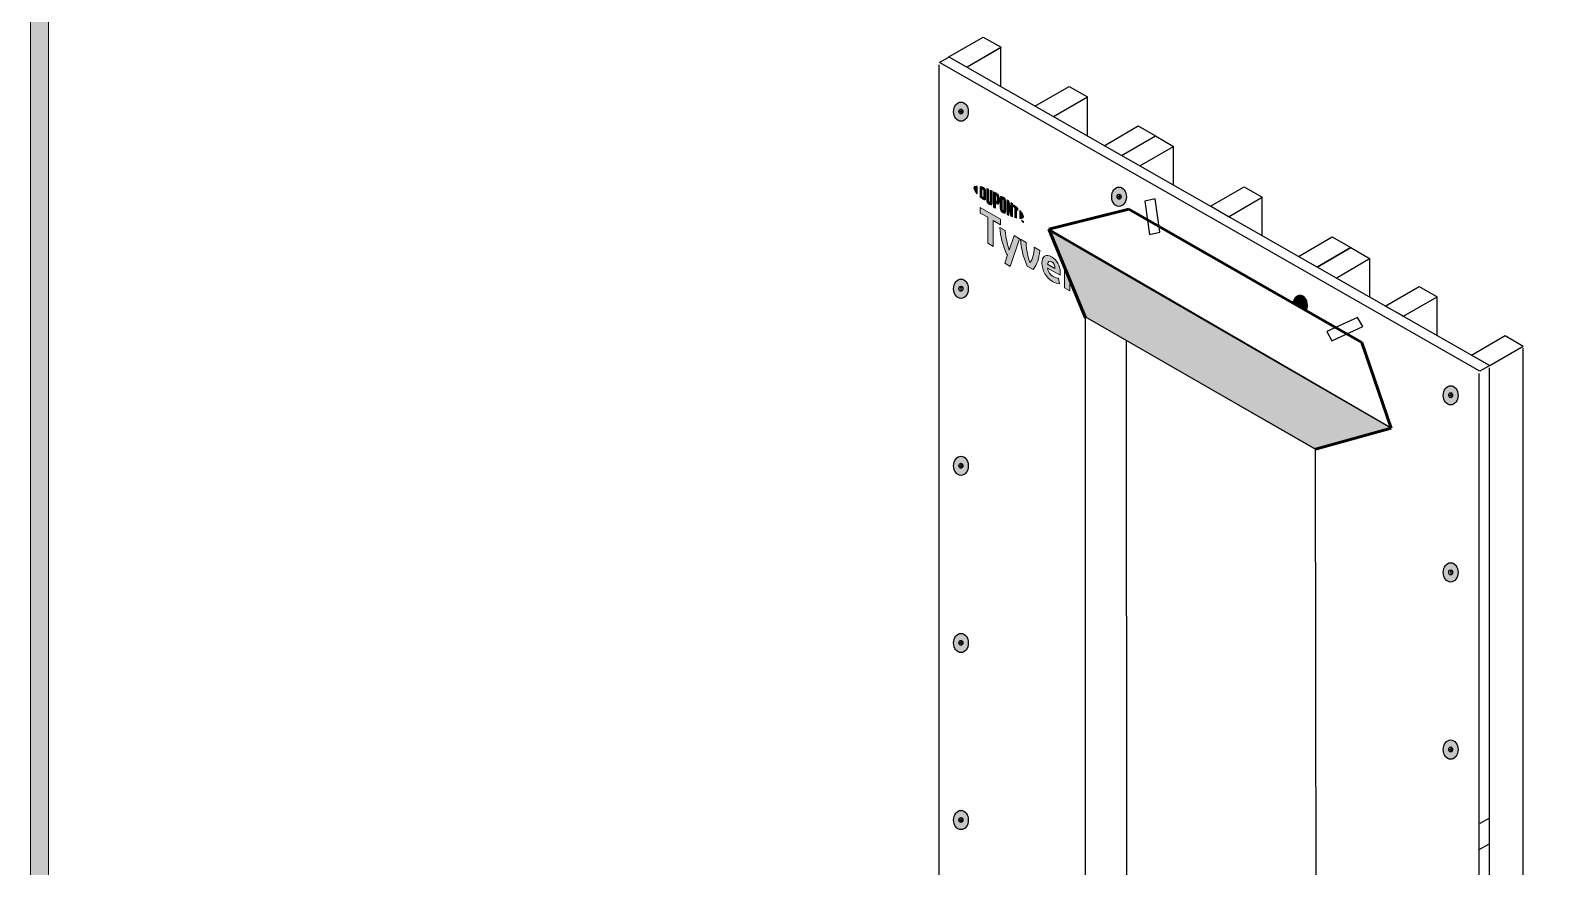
# Model space of a CAD drawing. Header units: inches. Extents: x -20.8 to 74.7, y -53.7 to 19.1.
# Drawn here: x -20.67 to -10.15, y 7.56 to 13.34 of the extents above; entities that cross this region are included whole.
import ezdxf

# ---------------------------------------------------------------- set-up
doc = ezdxf.new("R2010")
doc.units = ezdxf.units.IN
doc.header["$MEASUREMENT"] = 0
for name, color, linetype, lineweight in [('.ATI-HATCH', 7, 'Continuous', 0), ('G-ANNO-TTLB', 7, 'Continuous', 0), ('LOGOS', 7, 'Continuous', 0), ('TYVEK', 7, 'Continuous', 0)]:
    doc.layers.add(name, color=color, linetype=linetype, lineweight=lineweight)

# ---------------------------------------------------------------- blocks, each defined once
blk = doc.blocks.new('Block_338')
at = {"layer": 'TYVEK', "true_color": 0x003b71, "transparency": 33554687}
h = blk.add_hatch(color=156, dxfattribs=at)
h.dxf.hatch_style = 2
edge = h.paths.add_edge_path()
edge.add_spline(control_points=[(-11.84, 11.439), (-11.84, 11.425), (-11.843, 11.412), (-11.849, 11.401), (-11.849, 11.401), (-11.888, 11.423), (-11.888, 11.423), (-11.888, 11.423), (-11.891, 11.425), (-11.891, 11.425), (-11.891, 11.425), (-11.903, 11.432), (-11.903, 11.432), (-11.903, 11.432), (-11.941, 11.453), (-11.941, 11.453), (-11.936, 11.483), (-11.915, 11.506), (-11.891, 11.506), (-11.863, 11.506), (-11.84, 11.476), (-11.84, 11.439)], knot_values=[0, 0, 0, 0, 1, 1, 1, 2, 2, 2, 3, 3, 3, 4, 4, 4, 5, 5, 5, 6, 6, 6, 7, 7, 7, 7], degree=3, periodic=0)
at = {"layer": 'TYVEK', "color": 252, "lineweight": 25, "true_color": 0x838484}
blk.add_line((-11.904, 11.44), (-11.877, 11.44), dxfattribs=at)
blk.add_lwpolyline([(-11.891, 11.457), (-11.891, 11.44), (-11.891, 11.425)], dxfattribs=at)
at = {"layer": 'TYVEK', "color": 18, "lineweight": 25, "true_color": 0x000000}
blk.add_open_spline([(-11.84, 11.439), (-11.84, 11.425), (-11.843, 11.412), (-11.849, 11.401), (-11.849, 11.401), (-11.888, 11.423), (-11.888, 11.423), (-11.888, 11.423), (-11.891, 11.425), (-11.891, 11.425), (-11.891, 11.425), (-11.903, 11.432), (-11.903, 11.432), (-11.903, 11.432), (-11.941, 11.453), (-11.941, 11.453), (-11.936, 11.483), (-11.915, 11.506), (-11.891, 11.506), (-11.863, 11.506), (-11.84, 11.476), (-11.84, 11.439)], degree=3, knots=[0, 0, 0, 0, 1, 1, 1, 2, 2, 2, 3, 3, 3, 4, 4, 4, 5, 5, 5, 6, 6, 6, 7, 7, 7, 7], dxfattribs=at)
at = {"layer": 'TYVEK', "color": 252, "lineweight": 25, "true_color": 0x838484}
blk.add_open_spline([(-11.877, 11.44), (-11.877, 11.432), (-11.882, 11.425), (-11.888, 11.423), (-11.888, 11.423), (-11.891, 11.425), (-11.891, 11.425), (-11.891, 11.425), (-11.903, 11.432), (-11.903, 11.432), (-11.904, 11.434), (-11.904, 11.437), (-11.904, 11.44), (-11.904, 11.449), (-11.898, 11.457), (-11.891, 11.457), (-11.883, 11.457), (-11.877, 11.449), (-11.877, 11.44)], degree=3, knots=[0, 0, 0, 0, 1, 1, 1, 2, 2, 2, 3, 3, 3, 4, 4, 4, 5, 5, 5, 6, 6, 6, 6], dxfattribs=at)
blk = doc.blocks.new('Block_339')
at = {"layer": 'TYVEK', "true_color": 0x003b71, "transparency": 33554687}
h = blk.add_hatch(color=156, dxfattribs=at)
h.dxf.hatch_style = 2
edge = h.paths.add_edge_path()
edge.add_ellipse((-13.142, 12.188), major_axis=(0, 0.0664), ratio=0.766948, start_angle=0, end_angle=360)
at = {"layer": 'TYVEK', "color": 252, "lineweight": 25, "true_color": 0x838484}
for p, q in [((-13.142, 12.206), (-13.142, 12.171)), ((-13.156, 12.188), (-13.129, 12.188))]:
    blk.add_line(p, q, dxfattribs=at)
at = {"layer": 'TYVEK', "color": 18, "lineweight": 25, "true_color": 0x000000}
blk.add_ellipse((-13.142, 12.188), major_axis=(0, 0.0664), ratio=0.766948, dxfattribs=at)
at = {"layer": 'TYVEK', "color": 252, "lineweight": 25, "true_color": 0x838484}
blk.add_ellipse((-13.142, 12.188), major_axis=(0, 0.0171), ratio=0.788846, dxfattribs=at)
blk = doc.blocks.new('Block_340')
at = {"layer": 'TYVEK', "color": 18, "lineweight": 25, "true_color": 0x000000}
blk.add_lwpolyline([(-14.206, 12.8)], dxfattribs=at)
blk = doc.blocks.new('Block_337')
at = {"layer": 'TYVEK', "color": 18, "lineweight": 25, "true_color": 0x000000}
blk.add_lwpolyline([(-10.899, 9.489)], dxfattribs=at)
at = {"layer": 'TYVEK'}
for name in ['Block_340', 'Block_339', 'Block_338']:
    blk.add_blockref(name, (0, 0), dxfattribs=at)
blk = doc.blocks.new('Block_342')
at = {"layer": 'TYVEK', "true_color": 0x003b71, "transparency": 33554687}
h = blk.add_hatch(color=156, dxfattribs=at)
h.dxf.hatch_style = 2
edge = h.paths.add_edge_path()
edge.add_ellipse((-10.85, 10.815), major_axis=(0, 0.0664), ratio=0.766948, start_angle=0, end_angle=360)
at = {"layer": 'TYVEK', "color": 252, "lineweight": 25, "true_color": 0x838484}
for p, q in [((-10.864, 10.816), (-10.837, 10.816)), ((-10.85, 10.833), (-10.85, 10.798))]:
    blk.add_line(p, q, dxfattribs=at)
at = {"layer": 'TYVEK', "color": 18, "lineweight": 25, "true_color": 0x000000}
blk.add_ellipse((-10.85, 10.815), major_axis=(0, 0.0664), ratio=0.766948, dxfattribs=at)
at = {"layer": 'TYVEK', "color": 252, "lineweight": 25, "true_color": 0x838484}
blk.add_ellipse((-10.85, 10.816), major_axis=(0, 0.0171), ratio=0.788846, dxfattribs=at)
blk = doc.blocks.new('Block_343')
at = {"layer": 'TYVEK', "true_color": 0x003b71, "transparency": 33554687}
h = blk.add_hatch(color=156, dxfattribs=at)
h.dxf.hatch_style = 2
edge = h.paths.add_edge_path()
edge.add_ellipse((-10.85, 4.693), major_axis=(0, 0.0664), ratio=0.766948, start_angle=0, end_angle=360)
at = {"layer": 'TYVEK', "color": 252, "lineweight": 25, "true_color": 0x838484}
for p, q in [((-10.864, 4.694), (-10.837, 4.694)), ((-10.85, 4.711), (-10.85, 4.677))]:
    blk.add_line(p, q, dxfattribs=at)
at = {"layer": 'TYVEK', "color": 18, "lineweight": 25, "true_color": 0x000000}
blk.add_ellipse((-10.85, 4.693), major_axis=(0, 0.0664), ratio=0.766948, dxfattribs=at)
at = {"layer": 'TYVEK', "color": 252, "lineweight": 25, "true_color": 0x838484}
blk.add_ellipse((-10.85, 4.694), major_axis=(0, 0.0171), ratio=0.788846, dxfattribs=at)
blk = doc.blocks.new('Block_344')
at = {"layer": 'TYVEK', "true_color": 0x003b71, "transparency": 33554687}
h = blk.add_hatch(color=156, dxfattribs=at)
h.dxf.hatch_style = 2
edge = h.paths.add_edge_path()
edge.add_ellipse((-10.85, 8.366), major_axis=(0, 0.0664), ratio=0.766948, start_angle=0, end_angle=360)
at = {"layer": 'TYVEK', "color": 252, "lineweight": 25, "true_color": 0x838484}
for p, q in [((-10.864, 8.367), (-10.837, 8.367)), ((-10.85, 8.384), (-10.85, 8.35))]:
    blk.add_line(p, q, dxfattribs=at)
at = {"layer": 'TYVEK', "color": 18, "lineweight": 25, "true_color": 0x000000}
blk.add_ellipse((-10.85, 8.366), major_axis=(0, 0.0664), ratio=0.766948, dxfattribs=at)
at = {"layer": 'TYVEK', "color": 252, "lineweight": 25, "true_color": 0x838484}
blk.add_ellipse((-10.85, 8.367), major_axis=(0, 0.0171), ratio=0.788846, dxfattribs=at)
blk = doc.blocks.new('Block_345')
at = {"layer": 'TYVEK', "true_color": 0x003b71, "transparency": 33554687}
h = blk.add_hatch(color=156, dxfattribs=at)
h.dxf.hatch_style = 2
edge = h.paths.add_edge_path()
edge.add_ellipse((-10.85, 9.591), major_axis=(0, 0.0664), ratio=0.766948, start_angle=0, end_angle=360)
at = {"layer": 'TYVEK', "color": 252, "lineweight": 25, "true_color": 0x838484}
for p, q in [((-10.864, 9.605), (-10.837, 9.605)), ((-10.85, 9.608), (-10.85, 9.574))]:
    blk.add_line(p, q, dxfattribs=at)
at = {"layer": 'TYVEK', "color": 18, "lineweight": 25, "true_color": 0x000000}
blk.add_ellipse((-10.85, 9.591), major_axis=(0, 0.0664), ratio=0.766948, dxfattribs=at)
at = {"layer": 'TYVEK', "color": 252, "lineweight": 25, "true_color": 0x838484}
blk.add_ellipse((-10.85, 9.591), major_axis=(0, 0.0171), ratio=0.788846, dxfattribs=at)
blk = doc.blocks.new('Block_346')
at = {"layer": 'TYVEK', "true_color": 0x003b71, "transparency": 33554687}
h = blk.add_hatch(color=156, dxfattribs=at)
h.dxf.hatch_style = 2
edge = h.paths.add_edge_path()
edge.add_ellipse((-10.85, 7.142), major_axis=(0, 0.0664), ratio=0.766948, start_angle=0, end_angle=360)
at = {"layer": 'TYVEK', "color": 252, "lineweight": 25, "true_color": 0x838484}
for p, q in [((-10.85, 7.16), (-10.85, 7.125)), ((-10.864, 7.143), (-10.837, 7.143))]:
    blk.add_line(p, q, dxfattribs=at)
at = {"layer": 'TYVEK', "color": 18, "lineweight": 25, "true_color": 0x000000}
blk.add_ellipse((-10.85, 7.142), major_axis=(0, 0.0664), ratio=0.766948, dxfattribs=at)
at = {"layer": 'TYVEK', "color": 252, "lineweight": 25, "true_color": 0x838484}
blk.add_ellipse((-10.85, 7.143), major_axis=(0, 0.0171), ratio=0.788846, dxfattribs=at)
blk = doc.blocks.new('Block_347')
at = {"layer": 'TYVEK', "true_color": 0x003b71, "transparency": 33554687}
h = blk.add_hatch(color=156, dxfattribs=at)
h.dxf.hatch_style = 2
edge = h.paths.add_edge_path()
edge.add_ellipse((-10.85, 5.918), major_axis=(0, 0.0664), ratio=0.766948, start_angle=0, end_angle=360)
at = {"layer": 'TYVEK', "color": 252, "lineweight": 25, "true_color": 0x838484}
for p, q in [((-10.864, 5.918), (-10.837, 5.918)), ((-10.85, 5.935), (-10.85, 5.901))]:
    blk.add_line(p, q, dxfattribs=at)
at = {"layer": 'TYVEK', "color": 18, "lineweight": 25, "true_color": 0x000000}
blk.add_ellipse((-10.85, 5.918), major_axis=(0, 0.0664), ratio=0.766948, dxfattribs=at)
at = {"layer": 'TYVEK', "color": 252, "lineweight": 25, "true_color": 0x838484}
blk.add_ellipse((-10.85, 5.918), major_axis=(0, 0.0171), ratio=0.788846, dxfattribs=at)
blk = doc.blocks.new('Block_341')
at = {"layer": 'TYVEK'}
for name in ['Block_342', 'Block_345', 'Block_344', 'Block_346', 'Block_347', 'Block_343']:
    blk.add_blockref(name, (0, 0), dxfattribs=at)
blk = doc.blocks.new('Block_349')
at = {"layer": 'TYVEK', "true_color": 0x003b71, "transparency": 33554687}
h = blk.add_hatch(color=156, dxfattribs=at)
h.dxf.hatch_style = 2
edge = h.paths.add_edge_path()
edge.add_ellipse((-14.235, 12.776), major_axis=(0, 0.0664), ratio=0.766948, start_angle=0, end_angle=360)
at = {"layer": 'TYVEK', "color": 252, "lineweight": 25, "true_color": 0x838484}
for p, q in [((-14.249, 12.777), (-14.222, 12.777)), ((-14.235, 12.794), (-14.235, 12.76))]:
    blk.add_line(p, q, dxfattribs=at)
at = {"layer": 'TYVEK', "color": 18, "lineweight": 25, "true_color": 0x000000}
blk.add_ellipse((-14.235, 12.776), major_axis=(0, 0.0664), ratio=0.766948, dxfattribs=at)
at = {"layer": 'TYVEK', "color": 252, "lineweight": 25, "true_color": 0x838484}
blk.add_ellipse((-14.235, 12.777), major_axis=(0, 0.0171), ratio=0.788846, dxfattribs=at)
blk = doc.blocks.new('Block_350')
at = {"layer": 'TYVEK', "true_color": 0x003b71, "transparency": 33554687}
h = blk.add_hatch(color=156, dxfattribs=at)
h.dxf.hatch_style = 2
edge = h.paths.add_edge_path()
edge.add_ellipse((-14.235, 6.655), major_axis=(0, 0.0664), ratio=0.766948, start_angle=0, end_angle=360)
at = {"layer": 'TYVEK', "color": 252, "lineweight": 25, "true_color": 0x838484}
for p, q in [((-14.249, 6.655), (-14.222, 6.655)), ((-14.235, 6.672), (-14.235, 6.638))]:
    blk.add_line(p, q, dxfattribs=at)
at = {"layer": 'TYVEK', "color": 18, "lineweight": 25, "true_color": 0x000000}
blk.add_ellipse((-14.235, 6.655), major_axis=(0, 0.0664), ratio=0.766948, dxfattribs=at)
at = {"layer": 'TYVEK', "color": 252, "lineweight": 25, "true_color": 0x838484}
blk.add_ellipse((-14.235, 6.655), major_axis=(0, 0.0171), ratio=0.788846, dxfattribs=at)
blk = doc.blocks.new('Block_351')
at = {"layer": 'TYVEK', "true_color": 0x003b71, "transparency": 33554687}
h = blk.add_hatch(color=156, dxfattribs=at)
h.dxf.hatch_style = 2
edge = h.paths.add_edge_path()
edge.add_ellipse((-14.235, 10.328), major_axis=(0, 0.0664), ratio=0.766948, start_angle=0, end_angle=360)
at = {"layer": 'TYVEK', "color": 252, "lineweight": 25, "true_color": 0x838484}
for p, q in [((-14.249, 10.328), (-14.222, 10.328)), ((-14.235, 10.345), (-14.235, 10.311))]:
    blk.add_line(p, q, dxfattribs=at)
at = {"layer": 'TYVEK', "color": 18, "lineweight": 25, "true_color": 0x000000}
blk.add_ellipse((-14.235, 10.328), major_axis=(0, 0.0664), ratio=0.766948, dxfattribs=at)
at = {"layer": 'TYVEK', "color": 252, "lineweight": 25, "true_color": 0x838484}
blk.add_ellipse((-14.235, 10.328), major_axis=(0, 0.0171), ratio=0.788846, dxfattribs=at)
blk = doc.blocks.new('Block_352')
at = {"layer": 'TYVEK', "true_color": 0x003b71, "transparency": 33554687}
h = blk.add_hatch(color=156, dxfattribs=at)
h.dxf.hatch_style = 2
edge = h.paths.add_edge_path()
edge.add_ellipse((-14.235, 11.552), major_axis=(0, 0.0664), ratio=0.766948, start_angle=0, end_angle=360)
at = {"layer": 'TYVEK', "color": 252, "lineweight": 25, "true_color": 0x838484}
for p, q in [((-14.249, 11.566), (-14.222, 11.566)), ((-14.235, 11.57), (-14.235, 11.535))]:
    blk.add_line(p, q, dxfattribs=at)
at = {"layer": 'TYVEK', "color": 18, "lineweight": 25, "true_color": 0x000000}
blk.add_ellipse((-14.235, 11.552), major_axis=(0, 0.0664), ratio=0.766948, dxfattribs=at)
at = {"layer": 'TYVEK', "color": 252, "lineweight": 25, "true_color": 0x838484}
blk.add_ellipse((-14.235, 11.552), major_axis=(0, 0.0171), ratio=0.788846, dxfattribs=at)
blk = doc.blocks.new('Block_353')
at = {"layer": 'TYVEK', "true_color": 0x003b71, "transparency": 33554687}
h = blk.add_hatch(color=156, dxfattribs=at)
h.dxf.hatch_style = 2
edge = h.paths.add_edge_path()
edge.add_ellipse((-14.235, 9.103), major_axis=(0, 0.0664), ratio=0.766948, start_angle=0, end_angle=360)
at = {"layer": 'TYVEK', "color": 252, "lineweight": 25, "true_color": 0x838484}
for p, q in [((-14.249, 9.104), (-14.222, 9.104)), ((-14.235, 9.121), (-14.235, 9.087))]:
    blk.add_line(p, q, dxfattribs=at)
at = {"layer": 'TYVEK', "color": 18, "lineweight": 25, "true_color": 0x000000}
blk.add_ellipse((-14.235, 9.103), major_axis=(0, 0.0664), ratio=0.766948, dxfattribs=at)
at = {"layer": 'TYVEK', "color": 252, "lineweight": 25, "true_color": 0x838484}
blk.add_ellipse((-14.235, 9.104), major_axis=(0, 0.0171), ratio=0.788846, dxfattribs=at)
blk = doc.blocks.new('Block_354')
at = {"layer": 'TYVEK', "true_color": 0x003b71, "transparency": 33554687}
h = blk.add_hatch(color=156, dxfattribs=at)
h.dxf.hatch_style = 2
edge = h.paths.add_edge_path()
edge.add_ellipse((-14.235, 7.879), major_axis=(0, 0.0664), ratio=0.766948, start_angle=0, end_angle=360)
at = {"layer": 'TYVEK', "color": 252, "lineweight": 25, "true_color": 0x838484}
for p, q in [((-14.235, 7.897), (-14.235, 7.862)), ((-14.249, 7.879), (-14.222, 7.879))]:
    blk.add_line(p, q, dxfattribs=at)
at = {"layer": 'TYVEK', "color": 18, "lineweight": 25, "true_color": 0x000000}
blk.add_ellipse((-14.235, 7.879), major_axis=(0, 0.0664), ratio=0.766948, dxfattribs=at)
at = {"layer": 'TYVEK', "color": 252, "lineweight": 25, "true_color": 0x838484}
blk.add_ellipse((-14.235, 7.879), major_axis=(0, 0.0171), ratio=0.788846, dxfattribs=at)
blk = doc.blocks.new('Block_348')
at = {"layer": 'TYVEK'}
for name in ['Block_349', 'Block_352', 'Block_351', 'Block_353', 'Block_354', 'Block_350']:
    blk.add_blockref(name, (0, 0), dxfattribs=at)
blk = doc.blocks.new('Block_800')
at = {"layer": 'LOGOS', "true_color": 0x838484, "transparency": 33554687}
h = blk.add_hatch(color=252, dxfattribs=at)
h.dxf.hatch_style = 2
edge = h.paths.add_edge_path()
edge.add_spline(control_points=[(-14.145, 12.248), (-14.145, 12.238), (-14.136, 12.224), (-14.122, 12.207), (-14.122, 12.207), (-14.122, 12.262), (-14.122, 12.262), (-14.136, 12.262), (-14.145, 12.258), (-14.145, 12.248)], knot_values=[0, 0, 0, 0, 1, 1, 1, 2, 2, 2, 3, 3, 3, 3], degree=3, periodic=0)
h = blk.add_hatch(color=252, dxfattribs=at)
h.dxf.hatch_style = 2
edge = h.paths.add_edge_path()
edge.add_spline(control_points=[(-14.077, 12.187), (-14.077, 12.182), (-14.079, 12.182), (-14.082, 12.184), (-14.084, 12.185), (-14.087, 12.188), (-14.09, 12.19), (-14.09, 12.19), (-14.09, 12.242), (-14.09, 12.242), (-14.087, 12.242), (-14.084, 12.241), (-14.082, 12.239), (-14.079, 12.238), (-14.077, 12.235), (-14.077, 12.231), (-14.077, 12.231), (-14.077, 12.187), (-14.077, 12.187)], knot_values=[0, 0, 0, 0, 1, 1, 1, 2, 2, 2, 3, 3, 3, 4, 4, 4, 5, 5, 5, 6, 6, 6, 6], degree=3, periodic=0)
edge = h.paths.add_edge_path()
edge.add_spline(control_points=[(-14.08, 12.252), (-14.084, 12.254), (-14.09, 12.257), (-14.101, 12.259), (-14.101, 12.259), (-14.101, 12.186), (-14.101, 12.186), (-14.092, 12.178), (-14.084, 12.171), (-14.08, 12.169), (-14.071, 12.164), (-14.065, 12.167), (-14.065, 12.178), (-14.065, 12.178), (-14.065, 12.226), (-14.065, 12.226), (-14.065, 12.237), (-14.071, 12.247), (-14.08, 12.252)], knot_values=[0, 0, 0, 0, 1, 1, 1, 2, 2, 2, 3, 3, 3, 4, 4, 4, 5, 5, 5, 6, 6, 6, 6], degree=3, periodic=0)
h = blk.add_hatch(color=252, dxfattribs=at)
h.dxf.hatch_style = 2
edge = h.paths.add_edge_path()
edge.add_spline(control_points=[(-14.032, 12.152), (-14.032, 12.148), (-14.033, 12.146), (-14.038, 12.149), (-14.042, 12.152), (-14.044, 12.155), (-14.044, 12.16), (-14.044, 12.16), (-14.044, 12.239), (-14.044, 12.239), (-14.047, 12.241), (-14.053, 12.243), (-14.056, 12.245), (-14.056, 12.245), (-14.056, 12.165), (-14.056, 12.165), (-14.056, 12.152), (-14.051, 12.144), (-14.038, 12.135), (-14.026, 12.127), (-14.019, 12.129), (-14.019, 12.143), (-14.019, 12.143), (-14.019, 12.228), (-14.019, 12.228), (-14.022, 12.229), (-14.03, 12.233), (-14.032, 12.234), (-14.032, 12.234), (-14.032, 12.152), (-14.032, 12.152)], knot_values=[0, 0, 0, 0, 1, 1, 1, 2, 2, 2, 3, 3, 3, 4, 4, 4, 5, 5, 5, 6, 6, 6, 7, 7, 7, 8, 8, 8, 9, 9, 9, 10, 10, 10, 10], degree=3, periodic=0)
h = blk.add_hatch(color=252, dxfattribs=at)
h.dxf.hatch_style = 2
edge = h.paths.add_edge_path()
edge.add_spline(control_points=[(-13.985, 12.159), (-13.985, 12.155), (-13.986, 12.153), (-13.991, 12.156), (-13.991, 12.156), (-13.996, 12.159), (-13.996, 12.159), (-13.996, 12.159), (-13.996, 12.201), (-13.996, 12.201), (-13.994, 12.2), (-13.993, 12.199), (-13.992, 12.198), (-13.986, 12.195), (-13.985, 12.192), (-13.985, 12.187), (-13.985, 12.187), (-13.985, 12.159), (-13.985, 12.159)], knot_values=[0, 0, 0, 0, 1, 1, 1, 2, 2, 2, 3, 3, 3, 4, 4, 4, 5, 5, 5, 6, 6, 6, 6], degree=3, periodic=0)
edge = h.paths.add_edge_path()
edge.add_spline(control_points=[(-13.991, 12.213), (-13.993, 12.214), (-14.001, 12.219), (-14.009, 12.223), (-14.009, 12.223), (-14.009, 12.116), (-14.009, 12.116), (-14.006, 12.115), (-14, 12.11), (-13.996, 12.108), (-13.996, 12.108), (-13.996, 12.144), (-13.996, 12.144), (-13.996, 12.144), (-13.991, 12.141), (-13.991, 12.141), (-13.977, 12.133), (-13.971, 12.137), (-13.971, 12.151), (-13.971, 12.151), (-13.971, 12.182), (-13.971, 12.182), (-13.971, 12.195), (-13.978, 12.205), (-13.991, 12.213)], knot_values=[0, 0, 0, 0, 1, 1, 1, 2, 2, 2, 3, 3, 3, 4, 4, 4, 5, 5, 5, 6, 6, 6, 7, 7, 7, 8, 8, 8, 8], degree=3, periodic=0)
h = blk.add_hatch(color=252, dxfattribs=at)
h.dxf.hatch_style = 2
edge = h.paths.add_edge_path()
edge.add_spline(control_points=[(-13.938, 12.095), (-13.938, 12.091), (-13.939, 12.09), (-13.944, 12.092), (-13.949, 12.095), (-13.95, 12.098), (-13.95, 12.102), (-13.95, 12.102), (-13.95, 12.168), (-13.95, 12.168), (-13.95, 12.173), (-13.949, 12.174), (-13.944, 12.172), (-13.939, 12.169), (-13.938, 12.166), (-13.938, 12.162), (-13.938, 12.162), (-13.938, 12.095), (-13.938, 12.095)], knot_values=[0, 0, 0, 0, 1, 1, 1, 2, 2, 2, 3, 3, 3, 4, 4, 4, 5, 5, 5, 6, 6, 6, 6], degree=3, periodic=0)
edge = h.paths.add_edge_path()
edge.add_spline(control_points=[(-13.944, 12.186), (-13.956, 12.194), (-13.963, 12.192), (-13.963, 12.178), (-13.963, 12.178), (-13.963, 12.109), (-13.963, 12.109), (-13.963, 12.094), (-13.957, 12.084), (-13.944, 12.077), (-13.931, 12.071), (-13.925, 12.072), (-13.925, 12.088), (-13.925, 12.088), (-13.925, 12.154), (-13.925, 12.154), (-13.925, 12.169), (-13.931, 12.178), (-13.944, 12.186)], knot_values=[0, 0, 0, 0, 1, 1, 1, 2, 2, 2, 3, 3, 3, 4, 4, 4, 5, 5, 5, 6, 6, 6, 6], degree=3, periodic=0)
h = blk.add_hatch(color=252, dxfattribs=at)
h.dxf.hatch_style = 2
edge = h.paths.add_edge_path()
edge.add_spline(control_points=[(-13.889, 12.095), (-13.889, 12.095), (-13.903, 12.158), (-13.903, 12.158), (-13.907, 12.161), (-13.912, 12.164), (-13.916, 12.167), (-13.916, 12.167), (-13.916, 12.065), (-13.916, 12.065), (-13.913, 12.063), (-13.906, 12.06), (-13.903, 12.059), (-13.903, 12.059), (-13.904, 12.12), (-13.904, 12.12), (-13.904, 12.12), (-13.889, 12.053), (-13.889, 12.053), (-13.886, 12.052), (-13.881, 12.05), (-13.878, 12.049), (-13.878, 12.049), (-13.878, 12.138), (-13.878, 12.138), (-13.881, 12.141), (-13.887, 12.146), (-13.89, 12.148), (-13.89, 12.148), (-13.889, 12.095), (-13.889, 12.095)], knot_values=[0, 0, 0, 0, 1, 1, 1, 2, 2, 2, 3, 3, 3, 4, 4, 4, 5, 5, 5, 6, 6, 6, 7, 7, 7, 8, 8, 8, 9, 9, 9, 10, 10, 10, 10], degree=3, periodic=0)
h = blk.add_hatch(color=252, dxfattribs=at)
h.dxf.hatch_style = 2
edge = h.paths.add_edge_path()
edge.add_spline(control_points=[(-13.871, 12.119), (-13.868, 12.117), (-13.865, 12.114), (-13.862, 12.111), (-13.862, 12.111), (-13.862, 12.044), (-13.862, 12.044), (-13.859, 12.043), (-13.854, 12.041), (-13.85, 12.04), (-13.85, 12.04), (-13.85, 12.101), (-13.85, 12.101), (-13.847, 12.098), (-13.843, 12.096), (-13.841, 12.093), (-13.841, 12.093), (-13.841, 12.106), (-13.841, 12.106), (-13.85, 12.115), (-13.86, 12.124), (-13.871, 12.133), (-13.871, 12.133), (-13.871, 12.119), (-13.871, 12.119)], knot_values=[0, 0, 0, 0, 1, 1, 1, 2, 2, 2, 3, 3, 3, 4, 4, 4, 5, 5, 5, 6, 6, 6, 7, 7, 7, 8, 8, 8, 8], degree=3, periodic=0)
h = blk.add_hatch(color=252, dxfattribs=at)
h.dxf.hatch_style = 2
edge = h.paths.add_edge_path()
edge.add_spline(control_points=[(-13.803, 12.051), (-13.803, 12.041), (-13.812, 12.036), (-13.827, 12.037), (-13.827, 12.037), (-13.827, 12.092), (-13.827, 12.092), (-13.812, 12.075), (-13.803, 12.061), (-13.803, 12.051)], knot_values=[0, 0, 0, 0, 1, 1, 1, 2, 2, 2, 3, 3, 3, 3], degree=3, periodic=0)
h = blk.add_hatch(color=252, dxfattribs=at)
h.dxf.hatch_style = 2
edge = h.paths.add_edge_path()
edge.add_spline(control_points=[(-13.817, 12.026), (-13.817, 12.026), (-13.817, 12.024), (-13.817, 12.024), (-13.817, 12.024), (-13.815, 12.023), (-13.815, 12.023), (-13.815, 12.023), (-13.815, 12.017), (-13.815, 12.017), (-13.815, 12.017), (-13.814, 12.016), (-13.814, 12.016), (-13.814, 12.016), (-13.814, 12.023), (-13.814, 12.023), (-13.814, 12.023), (-13.812, 12.021), (-13.812, 12.021), (-13.812, 12.021), (-13.812, 12.023), (-13.812, 12.023), (-13.812, 12.023), (-13.817, 12.026), (-13.817, 12.026)], knot_values=[0, 0, 0, 0, 1, 1, 1, 2, 2, 2, 3, 3, 3, 4, 4, 4, 5, 5, 5, 6, 6, 6, 7, 7, 7, 8, 8, 8, 8], degree=3, periodic=0)
edge = h.paths.add_edge_path()
edge.add_spline(control_points=[(-13.805, 12.019), (-13.805, 12.019), (-13.807, 12.016), (-13.807, 12.016), (-13.807, 12.016), (-13.809, 12.021), (-13.809, 12.021), (-13.809, 12.021), (-13.81, 12.022), (-13.81, 12.022), (-13.81, 12.022), (-13.81, 12.014), (-13.81, 12.014), (-13.81, 12.014), (-13.809, 12.013), (-13.809, 12.013), (-13.809, 12.013), (-13.809, 12.019), (-13.809, 12.019), (-13.809, 12.019), (-13.807, 12.014), (-13.807, 12.014), (-13.807, 12.014), (-13.807, 12.014), (-13.807, 12.014), (-13.807, 12.014), (-13.805, 12.016), (-13.805, 12.016), (-13.805, 12.016), (-13.805, 12.011), (-13.805, 12.011), (-13.805, 12.011), (-13.803, 12.01), (-13.803, 12.01), (-13.803, 12.01), (-13.803, 12.018), (-13.803, 12.018), (-13.803, 12.018), (-13.805, 12.019), (-13.805, 12.019)], knot_values=[0, 0, 0, 0, 1, 1, 1, 2, 2, 2, 3, 3, 3, 4, 4, 4, 5, 5, 5, 6, 6, 6, 7, 7, 7, 8, 8, 8, 9, 9, 9, 10, 10, 10, 11, 11, 11, 12, 12, 12, 13, 13, 13, 13], degree=3, periodic=0)
at = {"layer": 'LOGOS'}
for points, knots in [([(-14.145, 12.248), (-14.145, 12.238), (-14.136, 12.224), (-14.122, 12.207), (-14.122, 12.207), (-14.122, 12.262), (-14.122, 12.262), (-14.136, 12.262), (-14.145, 12.258), (-14.145, 12.248)], [0, 0, 0, 0, 1, 1, 1, 2, 2, 2, 3, 3, 3, 3]), ([(-14.08, 12.252), (-14.084, 12.254), (-14.09, 12.257), (-14.101, 12.259), (-14.101, 12.259), (-14.101, 12.186), (-14.101, 12.186), (-14.092, 12.178), (-14.084, 12.171), (-14.08, 12.169), (-14.071, 12.164), (-14.065, 12.167), (-14.065, 12.178), (-14.065, 12.178), (-14.065, 12.226), (-14.065, 12.226), (-14.065, 12.237), (-14.071, 12.247), (-14.08, 12.252)], [0, 0, 0, 0, 1, 1, 1, 2, 2, 2, 3, 3, 3, 4, 4, 4, 5, 5, 5, 6, 6, 6, 6]), ([(-14.077, 12.187), (-14.077, 12.182), (-14.079, 12.182), (-14.082, 12.184), (-14.084, 12.185), (-14.087, 12.188), (-14.09, 12.19), (-14.09, 12.19), (-14.09, 12.242), (-14.09, 12.242), (-14.087, 12.242), (-14.084, 12.241), (-14.082, 12.239), (-14.079, 12.238), (-14.077, 12.235), (-14.077, 12.231), (-14.077, 12.231), (-14.077, 12.187), (-14.077, 12.187)], [0, 0, 0, 0, 1, 1, 1, 2, 2, 2, 3, 3, 3, 4, 4, 4, 5, 5, 5, 6, 6, 6, 6]), ([(-14.032, 12.152), (-14.032, 12.148), (-14.033, 12.146), (-14.038, 12.149), (-14.042, 12.152), (-14.044, 12.155), (-14.044, 12.16), (-14.044, 12.16), (-14.044, 12.239), (-14.044, 12.239), (-14.047, 12.241), (-14.053, 12.243), (-14.056, 12.245), (-14.056, 12.245), (-14.056, 12.165), (-14.056, 12.165), (-14.056, 12.152), (-14.051, 12.144), (-14.038, 12.135), (-14.026, 12.127), (-14.019, 12.129), (-14.019, 12.143), (-14.019, 12.143), (-14.019, 12.228), (-14.019, 12.228), (-14.022, 12.229), (-14.03, 12.233), (-14.032, 12.234), (-14.032, 12.234), (-14.032, 12.152), (-14.032, 12.152)], [0, 0, 0, 0, 1, 1, 1, 2, 2, 2, 3, 3, 3, 4, 4, 4, 5, 5, 5, 6, 6, 6, 7, 7, 7, 8, 8, 8, 9, 9, 9, 10, 10, 10, 10]), ([(-13.991, 12.213), (-13.993, 12.214), (-14.001, 12.219), (-14.009, 12.223), (-14.009, 12.223), (-14.009, 12.116), (-14.009, 12.116), (-14.006, 12.115), (-14, 12.11), (-13.996, 12.108), (-13.996, 12.108), (-13.996, 12.144), (-13.996, 12.144), (-13.996, 12.144), (-13.991, 12.141), (-13.991, 12.141), (-13.977, 12.133), (-13.971, 12.137), (-13.971, 12.151), (-13.971, 12.151), (-13.971, 12.182), (-13.971, 12.182), (-13.971, 12.195), (-13.978, 12.205), (-13.991, 12.213)], [0, 0, 0, 0, 1, 1, 1, 2, 2, 2, 3, 3, 3, 4, 4, 4, 5, 5, 5, 6, 6, 6, 7, 7, 7, 8, 8, 8, 8]), ([(-13.985, 12.159), (-13.985, 12.155), (-13.986, 12.153), (-13.991, 12.156), (-13.991, 12.156), (-13.996, 12.159), (-13.996, 12.159), (-13.996, 12.159), (-13.996, 12.201), (-13.996, 12.201), (-13.994, 12.2), (-13.993, 12.199), (-13.992, 12.198), (-13.986, 12.195), (-13.985, 12.192), (-13.985, 12.187), (-13.985, 12.187), (-13.985, 12.159), (-13.985, 12.159)], [0, 0, 0, 0, 1, 1, 1, 2, 2, 2, 3, 3, 3, 4, 4, 4, 5, 5, 5, 6, 6, 6, 6]), ([(-13.944, 12.186), (-13.956, 12.194), (-13.963, 12.192), (-13.963, 12.178), (-13.963, 12.178), (-13.963, 12.109), (-13.963, 12.109), (-13.963, 12.094), (-13.957, 12.084), (-13.944, 12.077), (-13.931, 12.071), (-13.925, 12.072), (-13.925, 12.088), (-13.925, 12.088), (-13.925, 12.154), (-13.925, 12.154), (-13.925, 12.169), (-13.931, 12.178), (-13.944, 12.186)], [0, 0, 0, 0, 1, 1, 1, 2, 2, 2, 3, 3, 3, 4, 4, 4, 5, 5, 5, 6, 6, 6, 6]), ([(-13.938, 12.095), (-13.938, 12.091), (-13.939, 12.09), (-13.944, 12.092), (-13.949, 12.095), (-13.95, 12.098), (-13.95, 12.102), (-13.95, 12.102), (-13.95, 12.168), (-13.95, 12.168), (-13.95, 12.173), (-13.949, 12.174), (-13.944, 12.172), (-13.939, 12.169), (-13.938, 12.166), (-13.938, 12.162), (-13.938, 12.162), (-13.938, 12.095), (-13.938, 12.095)], [0, 0, 0, 0, 1, 1, 1, 2, 2, 2, 3, 3, 3, 4, 4, 4, 5, 5, 5, 6, 6, 6, 6]), ([(-13.889, 12.095), (-13.889, 12.095), (-13.903, 12.158), (-13.903, 12.158), (-13.907, 12.161), (-13.912, 12.164), (-13.916, 12.167), (-13.916, 12.167), (-13.916, 12.065), (-13.916, 12.065), (-13.913, 12.063), (-13.906, 12.06), (-13.903, 12.059), (-13.903, 12.059), (-13.904, 12.12), (-13.904, 12.12), (-13.904, 12.12), (-13.889, 12.053), (-13.889, 12.053), (-13.886, 12.052), (-13.881, 12.05), (-13.878, 12.049), (-13.878, 12.049), (-13.878, 12.138), (-13.878, 12.138), (-13.881, 12.141), (-13.887, 12.146), (-13.89, 12.148), (-13.89, 12.148), (-13.889, 12.095), (-13.889, 12.095)], [0, 0, 0, 0, 1, 1, 1, 2, 2, 2, 3, 3, 3, 4, 4, 4, 5, 5, 5, 6, 6, 6, 7, 7, 7, 8, 8, 8, 9, 9, 9, 10, 10, 10, 10]), ([(-13.871, 12.119), (-13.868, 12.117), (-13.865, 12.114), (-13.862, 12.111), (-13.862, 12.111), (-13.862, 12.044), (-13.862, 12.044), (-13.859, 12.043), (-13.854, 12.041), (-13.85, 12.04), (-13.85, 12.04), (-13.85, 12.101), (-13.85, 12.101), (-13.847, 12.098), (-13.843, 12.096), (-13.841, 12.093), (-13.841, 12.093), (-13.841, 12.106), (-13.841, 12.106), (-13.85, 12.115), (-13.86, 12.124), (-13.871, 12.133), (-13.871, 12.133), (-13.871, 12.119), (-13.871, 12.119)], [0, 0, 0, 0, 1, 1, 1, 2, 2, 2, 3, 3, 3, 4, 4, 4, 5, 5, 5, 6, 6, 6, 7, 7, 7, 8, 8, 8, 8]), ([(-13.803, 12.051), (-13.803, 12.041), (-13.812, 12.036), (-13.827, 12.037), (-13.827, 12.037), (-13.827, 12.092), (-13.827, 12.092), (-13.812, 12.075), (-13.803, 12.061), (-13.803, 12.051)], [0, 0, 0, 0, 1, 1, 1, 2, 2, 2, 3, 3, 3, 3]), ([(-13.817, 12.026), (-13.817, 12.026), (-13.817, 12.024), (-13.817, 12.024), (-13.817, 12.024), (-13.815, 12.023), (-13.815, 12.023), (-13.815, 12.023), (-13.815, 12.017), (-13.815, 12.017), (-13.815, 12.017), (-13.814, 12.016), (-13.814, 12.016), (-13.814, 12.016), (-13.814, 12.023), (-13.814, 12.023), (-13.814, 12.023), (-13.812, 12.021), (-13.812, 12.021), (-13.812, 12.021), (-13.812, 12.023), (-13.812, 12.023), (-13.812, 12.023), (-13.817, 12.026), (-13.817, 12.026)], [0, 0, 0, 0, 1, 1, 1, 2, 2, 2, 3, 3, 3, 4, 4, 4, 5, 5, 5, 6, 6, 6, 7, 7, 7, 8, 8, 8, 8]), ([(-13.805, 12.019), (-13.805, 12.019), (-13.807, 12.016), (-13.807, 12.016), (-13.807, 12.016), (-13.809, 12.021), (-13.809, 12.021), (-13.809, 12.021), (-13.81, 12.022), (-13.81, 12.022), (-13.81, 12.022), (-13.81, 12.014), (-13.81, 12.014), (-13.81, 12.014), (-13.809, 12.013), (-13.809, 12.013), (-13.809, 12.013), (-13.809, 12.019), (-13.809, 12.019), (-13.809, 12.019), (-13.807, 12.014), (-13.807, 12.014), (-13.807, 12.014), (-13.807, 12.014), (-13.807, 12.014), (-13.807, 12.014), (-13.805, 12.016), (-13.805, 12.016), (-13.805, 12.016), (-13.805, 12.011), (-13.805, 12.011), (-13.805, 12.011), (-13.803, 12.01), (-13.803, 12.01), (-13.803, 12.01), (-13.803, 12.018), (-13.803, 12.018), (-13.803, 12.018), (-13.805, 12.019), (-13.805, 12.019)], [0, 0, 0, 0, 1, 1, 1, 2, 2, 2, 3, 3, 3, 4, 4, 4, 5, 5, 5, 6, 6, 6, 7, 7, 7, 8, 8, 8, 9, 9, 9, 10, 10, 10, 11, 11, 11, 12, 12, 12, 13, 13, 13, 13])]:
    blk.add_open_spline(points, degree=3, knots=knots, dxfattribs=at)
blk = doc.blocks.new('Block_804')
at = {"layer": 'LOGOS', "true_color": 0x838484, "transparency": 33554687}
h = blk.add_hatch(color=252, dxfattribs=at)
h.dxf.hatch_style = 2
h.paths.add_polyline_path([(-13.961, 12.032), (-14.101, 12.113), (-14.101, 12.075), (-14.05, 12.046), (-14.05, 11.866), (-14.012, 11.843), (-14.012, 12.024), (-13.961, 11.994)])
h = blk.add_hatch(color=252, dxfattribs=at)
h.dxf.hatch_style = 2
edge = h.paths.add_edge_path()
edge.add_spline(control_points=[(-13.728, 11.839), (-13.73, 11.787), (-13.74, 11.756), (-13.757, 11.73), (-13.772, 11.775), (-13.782, 11.817), (-13.785, 11.872), (-13.785, 11.872), (-13.823, 11.894), (-13.823, 11.894), (-13.819, 11.829), (-13.807, 11.781), (-13.777, 11.708), (-13.777, 11.708), (-13.736, 11.684), (-13.736, 11.684), (-13.707, 11.724), (-13.696, 11.757), (-13.69, 11.817), (-13.69, 11.817), (-13.728, 11.839), (-13.728, 11.839)], knot_values=[0, 0, 0, 0, 1, 1, 1, 2, 2, 2, 3, 3, 3, 4, 4, 4, 5, 5, 5, 6, 6, 6, 7, 7, 7, 7], degree=3, periodic=0)
h = blk.add_hatch(color=252, dxfattribs=at)
h.dxf.hatch_style = 2
edge = h.paths.add_edge_path()
edge.add_spline(control_points=[(-13.585, 11.692), (-13.585, 11.692), (-13.636, 11.721), (-13.636, 11.721), (-13.634, 11.741), (-13.624, 11.748), (-13.608, 11.739), (-13.593, 11.73), (-13.585, 11.713), (-13.585, 11.695), (-13.585, 11.695), (-13.585, 11.692), (-13.585, 11.692)], knot_values=[0, 0, 0, 0, 1, 1, 1, 2, 2, 2, 3, 3, 3, 4, 4, 4, 4], degree=3, periodic=0)
edge = h.paths.add_edge_path()
edge.add_spline(control_points=[(-13.549, 11.668), (-13.549, 11.71), (-13.572, 11.753), (-13.608, 11.773), (-13.648, 11.796), (-13.675, 11.778), (-13.675, 11.729), (-13.675, 11.677), (-13.645, 11.628), (-13.602, 11.603), (-13.584, 11.592), (-13.566, 11.586), (-13.554, 11.586), (-13.554, 11.586), (-13.56, 11.624), (-13.56, 11.624), (-13.572, 11.625), (-13.584, 11.629), (-13.598, 11.637), (-13.62, 11.649), (-13.632, 11.668), (-13.636, 11.695), (-13.636, 11.695), (-13.55, 11.645), (-13.55, 11.645), (-13.549, 11.651), (-13.549, 11.659), (-13.549, 11.668)], knot_values=[0, 0, 0, 0, 1, 1, 1, 2, 2, 2, 3, 3, 3, 4, 4, 4, 5, 5, 5, 6, 6, 6, 7, 7, 7, 8, 8, 8, 9, 9, 9, 9], degree=3, periodic=0)
h = blk.add_hatch(color=252, dxfattribs=at)
h.dxf.hatch_style = 2
edge = h.paths.add_edge_path()
edge.add_spline(control_points=[(-13.52, 11.704), (-13.52, 11.704), (-13.52, 11.559), (-13.52, 11.559), (-13.52, 11.559), (-13.482, 11.538), (-13.482, 11.538), (-13.482, 11.538), (-13.482, 11.584), (-13.482, 11.584), (-13.479, 11.585), (-13.475, 11.586), (-13.472, 11.586), (-13.472, 11.586), (-13.52, 11.704), (-13.52, 11.704)], knot_values=[0, 0, 0, 0, 1, 1, 1, 2, 2, 2, 3, 3, 3, 4, 4, 4, 5, 5, 5, 5], degree=3, periodic=0)
at = {"layer": 'LOGOS'}
blk.add_lwpolyline([(-13.961, 12.032), (-14.101, 12.113), (-14.101, 12.075), (-14.05, 12.046), (-14.05, 11.866), (-14.012, 11.843), (-14.012, 12.024), (-13.961, 11.994)], close=True, dxfattribs=at)
for points, knots in [([(-13.728, 11.839), (-13.73, 11.787), (-13.74, 11.756), (-13.757, 11.73), (-13.772, 11.775), (-13.782, 11.817), (-13.785, 11.872), (-13.785, 11.872), (-13.823, 11.894), (-13.823, 11.894), (-13.819, 11.829), (-13.807, 11.781), (-13.777, 11.708), (-13.777, 11.708), (-13.736, 11.684), (-13.736, 11.684), (-13.707, 11.724), (-13.696, 11.757), (-13.69, 11.817), (-13.69, 11.817), (-13.728, 11.839), (-13.728, 11.839)], [0, 0, 0, 0, 1, 1, 1, 2, 2, 2, 3, 3, 3, 4, 4, 4, 5, 5, 5, 6, 6, 6, 7, 7, 7, 7]), ([(-13.549, 11.668), (-13.549, 11.71), (-13.572, 11.753), (-13.608, 11.773), (-13.648, 11.796), (-13.675, 11.778), (-13.675, 11.729), (-13.675, 11.677), (-13.645, 11.628), (-13.602, 11.603), (-13.584, 11.592), (-13.566, 11.586), (-13.554, 11.586), (-13.554, 11.586), (-13.56, 11.624), (-13.56, 11.624), (-13.572, 11.625), (-13.584, 11.629), (-13.598, 11.637), (-13.62, 11.649), (-13.632, 11.668), (-13.636, 11.695), (-13.636, 11.695), (-13.55, 11.645), (-13.55, 11.645), (-13.549, 11.651), (-13.549, 11.659), (-13.549, 11.668)], [0, 0, 0, 0, 1, 1, 1, 2, 2, 2, 3, 3, 3, 4, 4, 4, 5, 5, 5, 6, 6, 6, 7, 7, 7, 8, 8, 8, 9, 9, 9, 9]), ([(-13.585, 11.692), (-13.585, 11.692), (-13.636, 11.721), (-13.636, 11.721), (-13.634, 11.741), (-13.624, 11.748), (-13.608, 11.739), (-13.593, 11.73), (-13.585, 11.713), (-13.585, 11.695), (-13.585, 11.695), (-13.585, 11.692), (-13.585, 11.692)], [0, 0, 0, 0, 1, 1, 1, 2, 2, 2, 3, 3, 3, 4, 4, 4, 4]), ([(-13.52, 11.704), (-13.52, 11.704), (-13.52, 11.559), (-13.52, 11.559), (-13.52, 11.559), (-13.482, 11.538), (-13.482, 11.538), (-13.482, 11.538), (-13.482, 11.584), (-13.482, 11.584), (-13.479, 11.585), (-13.475, 11.586), (-13.472, 11.586), (-13.472, 11.586), (-13.52, 11.704), (-13.52, 11.704)], [0, 0, 0, 0, 1, 1, 1, 2, 2, 2, 3, 3, 3, 4, 4, 4, 5, 5, 5, 5])]:
    blk.add_open_spline(points, degree=3, knots=knots, dxfattribs=at)
blk = doc.blocks.new('Block_803')
at = {"layer": 'LOGOS', "true_color": 0x838484, "transparency": 33554687}
h = blk.add_hatch(color=252, dxfattribs=at)
h.dxf.hatch_style = 2
edge = h.paths.add_edge_path()
edge.add_spline(control_points=[(-13.867, 11.919), (-13.867, 11.919), (-13.901, 11.819), (-13.901, 11.819), (-13.915, 11.861), (-13.925, 11.901), (-13.928, 11.954), (-13.928, 11.954), (-13.965, 11.976), (-13.965, 11.976), (-13.961, 11.911), (-13.949, 11.863), (-13.92, 11.79), (-13.92, 11.79), (-13.912, 11.786), (-13.912, 11.786), (-13.912, 11.786), (-13.931, 11.728), (-13.931, 11.728), (-13.931, 11.728), (-13.894, 11.706), (-13.894, 11.706), (-13.894, 11.706), (-13.83, 11.898), (-13.83, 11.898), (-13.83, 11.898), (-13.867, 11.919), (-13.867, 11.919)], knot_values=[0, 0, 0, 0, 1, 1, 1, 2, 2, 2, 3, 3, 3, 4, 4, 4, 5, 5, 5, 6, 6, 6, 7, 7, 7, 8, 8, 8, 9, 9, 9, 9], degree=3, periodic=0)
at = {"layer": 'LOGOS'}
blk.add_open_spline([(-13.867, 11.919), (-13.867, 11.919), (-13.901, 11.819), (-13.901, 11.819), (-13.915, 11.861), (-13.925, 11.901), (-13.928, 11.954), (-13.928, 11.954), (-13.965, 11.976), (-13.965, 11.976), (-13.961, 11.911), (-13.949, 11.863), (-13.92, 11.79), (-13.92, 11.79), (-13.912, 11.786), (-13.912, 11.786), (-13.912, 11.786), (-13.931, 11.728), (-13.931, 11.728), (-13.931, 11.728), (-13.894, 11.706), (-13.894, 11.706), (-13.894, 11.706), (-13.83, 11.898), (-13.83, 11.898), (-13.83, 11.898), (-13.867, 11.919), (-13.867, 11.919)], degree=3, knots=[0, 0, 0, 0, 1, 1, 1, 2, 2, 2, 3, 3, 3, 4, 4, 4, 5, 5, 5, 6, 6, 6, 7, 7, 7, 8, 8, 8, 9, 9, 9, 9], dxfattribs=at)
blk.add_blockref('Block_804', (0, 0), dxfattribs=at)
blk = doc.blocks.new('Block_802')
at = {"layer": 'LOGOS'}
blk.add_blockref('Block_803', (0, 0), dxfattribs=at)
blk = doc.blocks.new('Block_801')
at = {"layer": 'LOGOS'}
blk.add_blockref('Block_802', (0, 0), dxfattribs=at)
blk = doc.blocks.new('Block_799')
at = {"layer": 'LOGOS'}
for name in ['Block_800', 'Block_801']:
    blk.add_blockref(name, (0, 0), dxfattribs=at)

msp = doc.modelspace()

# ---------------------------------------------------------------- hatches: boundary and pattern name
at = {"layer": '.ATI-HATCH', "true_color": 0x838484, "transparency": 33554457}
h = msp.add_hatch(color=252, dxfattribs=at)
h.dxf.hatch_style = 2
h.paths.add_polyline_path([(-11.785, 10.446), (-13.378, 11.359), (-13.627, 11.954), (-11.262, 10.589)])
at = {"layer": 'G-ANNO-TTLB', "true_color": 0xb9529f, "transparency": 33554687}
h = msp.add_hatch(color=233, dxfattribs=at)
edge = h.paths.add_edge_path()
edge.add_spline(control_points=[(20.034, -15.135), (20.034, -15.135), (-20.666, -15.135), (-20.666, -15.135), (-20.666, -15.135), (-20.666, 19.001), (-20.666, 19.001), (-20.666, 19.001), (20.034, 19.001), (20.034, 19.001), (20.034, 19.001), (20.034, -15.135), (20.034, -15.135)], knot_values=[0, 0, 0, 0, 1, 1, 1, 2, 2, 2, 3, 3, 3, 4, 4, 4, 4], degree=3, periodic=0)
edge = h.paths.add_edge_path()
edge.add_spline(control_points=[(-20.541, 18.876), (-20.541, 18.876), (-20.541, -15.01), (-20.541, -15.01), (-20.541, -15.01), (19.909, -15.01), (19.909, -15.01), (19.909, -15.01), (19.909, 18.876), (19.909, 18.876), (19.909, 18.876), (-20.541, 18.876), (-20.541, 18.876)], knot_values=[0, 0, 0, 0, 1, 1, 1, 2, 2, 2, 3, 3, 3, 4, 4, 4, 4], degree=3, periodic=0)
edge.add_line((-20.541, 18.876), (-20.541, 18.876))

# ---------------------------------------------------------------- linework, layer by layer
at = {"layer": '.ATI-HATCH'}
msp.add_lwpolyline([(-11.785, 10.446), (-13.378, 11.359), (-13.627, 11.954), (-11.262, 10.589)], close=True, dxfattribs=at)
at = {"layer": 'G-ANNO-TTLB', "color": 233, "lineweight": 9, "true_color": 0xb9529f}
for p, q in [((-20.666, 19.001), (-20.666, -15.135)), ((-20.541, 18.876), (-20.541, -15.01)), ((-20.541, -15.01), (-20.541, 18.876))]:
    msp.add_line(p, q, dxfattribs=at)
at = {"layer": 'G-ANNO-TTLB'}
for points in [[(20.034, -15.135), (20.034, -15.135), (-20.666, -15.135), (-20.666, -15.135), (-20.666, -15.135), (-20.666, 19.001), (-20.666, 19.001), (-20.666, 19.001), (20.034, 19.001), (20.034, 19.001), (20.034, 19.001), (20.034, -15.135), (20.034, -15.135)], [(-20.541, 18.876), (-20.541, 18.876), (-20.541, -15.01), (-20.541, -15.01), (-20.541, -15.01), (19.909, -15.01), (19.909, -15.01), (19.909, -15.01), (19.909, 18.876), (19.909, 18.876), (19.909, 18.876), (-20.541, 18.876), (-20.541, 18.876)]]:
    msp.add_open_spline(points, degree=3, knots=[0, 0, 0, 0, 1, 1, 1, 2, 2, 2, 3, 3, 3, 4, 4, 4, 4], dxfattribs=at)
at = {"layer": 'TYVEK', "color": 33, "lineweight": 25, "true_color": 0xcb9865}
for p, q in [((-14.319, 13.155), (-14.082, 13.292)), ((-14.082, 13.292), (-13.957, 13.221)), ((-14.316, 13.153), (-14.32, 13.155)), ((-14.316, 13.153), (-14.319, 13.155)), ((-14.191, 13.086), (-13.957, 13.221)), ((-14.191, 13.086), (-13.958, 13.221)), ((-13.958, 12.952), (-13.958, 13.221)), ((-13.723, 12.813), (-13.486, 12.95)), ((-13.486, 12.95), (-13.361, 12.878)), ((-13.595, 12.743), (-13.361, 12.878)), ((-13.361, 12.609), (-13.361, 12.878)), ((-13.244, 12.541), (-13.01, 12.679)), ((-13.01, 12.679), (-12.89, 12.608)), ((-13.124, 12.472), (-12.89, 12.608)), ((-12.998, 12.401), (-12.765, 12.536)), ((-12.89, 12.608), (-12.765, 12.536)), ((-12.765, 12.267), (-12.765, 12.536)), ((-12.385, 12.05), (-12.152, 12.185)), ((-12.152, 11.917), (-12.152, 12.185)), ((-11.773, 11.704), (-11.54, 11.839)), ((-11.773, 11.701), (-11.54, 11.836)), ((-11.54, 11.836), (-11.412, 11.762)), ((-11.642, 11.626), (-11.412, 11.762)), ((-11.412, 11.762), (-11.412, 11.495)), ((-11.18, 11.36), (-10.943, 11.497)), ((-10.943, 11.227), (-10.943, 11.497)), ((-10.585, 11.019), (-10.349, 11.156)), ((-10.349, 4.565), (-10.349, 11.141))]:
    msp.add_line(p, q, dxfattribs=at)
at = {"layer": 'TYVEK', "color": 2, "lineweight": 25, "true_color": 0xf5eb12}
for p, q in [((-14.316, 13.153), (-14.383, 13.115)), ((-10.582, 11.021), (-14.316, 13.153)), ((-13.378, 11.359), (-11.785, 10.443)), ((-10.585, 11.019), (-10.649, 10.982)), ((-10.582, 4.43), (-10.582, 11.006)), ((-10.582, 7.892), (-10.649, 7.854)), ((-10.588, 7.71), (-10.655, 7.672))]:
    msp.add_line(p, q, dxfattribs=at)
at = {"layer": 'TYVEK', "color": 18, "lineweight": 25, "true_color": 0x000000}
for p, q in [((-14.388, 13.099), (-14.388, 6.553)), ((-10.649, 10.982), (-14.383, 13.115)), ((-11.262, 10.589), (-13.627, 11.963)), ((-13.375, 7.224), (-13.375, 11.351)), ((-13.088, 7.387), (-13.091, 11.192)), ((-10.655, 10.967), (-10.655, 4.391)), ((-11.779, 6.471), (-11.785, 10.443))]:
    msp.add_line(p, q, dxfattribs=at)
at = {"layer": 'TYVEK', "color": 18, "lineweight": 60, "true_color": 0x000000}
for p, q in [((-13.627, 11.963), (-13.074, 12.102)), ((-13.074, 12.102), (-11.463, 11.18)), ((-13.375, 11.351), (-13.627, 11.963)), ((-11.262, 10.589), (-11.463, 11.18)), ((-11.785, 10.443), (-11.262, 10.589))]:
    msp.add_line(p, q, dxfattribs=at)
at = {"layer": 'TYVEK', "color": 18, "lineweight": 25, "true_color": 0x000000}
for points in [[(-14.383, 13.115)], [(-10.649, 10.982)], [(-10.649, 10.18)]]:
    msp.add_lwpolyline(points, dxfattribs=at)
at = {"layer": 'TYVEK', "color": 33, "lineweight": 25, "true_color": 0xcb9865}
for points in [[(-12.385, 12.05), (-12.51, 12.122), (-12.277, 12.257), (-12.152, 12.185)], [(-11.777, 11.704), (-11.902, 11.775), (-11.669, 11.91), (-11.544, 11.839)], [(-11.176, 11.362), (-11.303, 11.432), (-11.068, 11.568), (-10.943, 11.497)], [(-10.582, 11.021), (-10.707, 11.093), (-10.474, 11.228), (-10.349, 11.156)], [(-10.349, 11.156)]]:
    msp.add_lwpolyline(points, dxfattribs=at)
at = {"layer": 'TYVEK', "color": 2, "lineweight": 25, "true_color": 0xf5eb12}
for points in [[(-12.86, 11.942), (-12.892, 12.174), (-12.964, 12.158), (-12.932, 11.928)], [(-11.671, 11.192), (-11.458, 11.29), (-11.494, 11.354), (-11.705, 11.257)]]:
    msp.add_lwpolyline(points, close=True, dxfattribs=at)
at = {"layer": 'TYVEK', "color": 18, "lineweight": 18, "true_color": 0x000000}
msp.add_lwpolyline([(-13.375, 11.363)], dxfattribs=at)
at = {"layer": 'TYVEK', "color": 2, "lineweight": 25, "true_color": 0xf5eb12}
msp.add_lwpolyline([(-10.582, 11.021)], dxfattribs=at)

# ---------------------------------------------------------------- block references
at = {"layer": 'LOGOS'}
msp.add_blockref('Block_799', (0, 0), dxfattribs=at)
at = {"layer": 'TYVEK'}
for name in ['Block_348', 'Block_337', 'Block_341']:
    msp.add_blockref(name, (0, 0), dxfattribs=at)

doc.saveas('drawing.dxf')
